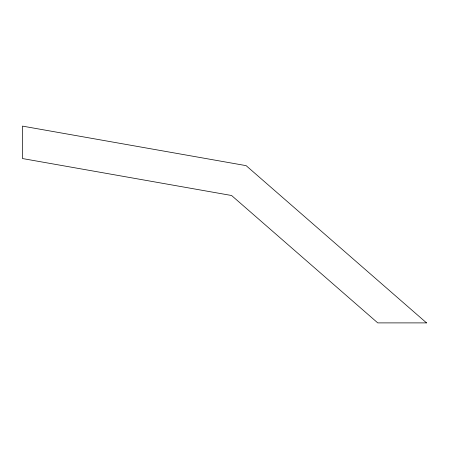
<?xml version="1.0" encoding="UTF-8"?>
<svg xmlns="http://www.w3.org/2000/svg" width="449" height="449" viewBox="0 0 449 449"><rect width="100%" height="100%" fill="white"/><g stroke="black" fill="none" stroke-linecap="round" stroke-linejoin="round"><path stroke-width="0.67" d="M426.55 322.893L377.755 322.893L231.583 195.506L22.45 158.542L22.45 126.107L246.114 165.642L426.55 322.893"/></g></svg>
